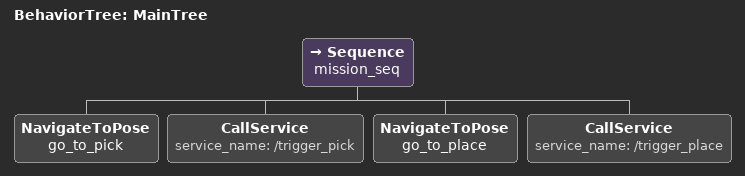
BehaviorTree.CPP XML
<root main_tree_to_execute="MainTree">
  <BehaviorTree ID="MainTree">
    <Sequence name="mission_seq">
      <NavigateToPose name="go_to_pick"/>
      <CallService service_name="/trigger_pick" />
      <NavigateToPose name="go_to_place"/>
      <CallService service_name="/trigger_place" />
    </Sequence>
  </BehaviorTree>
</root>
